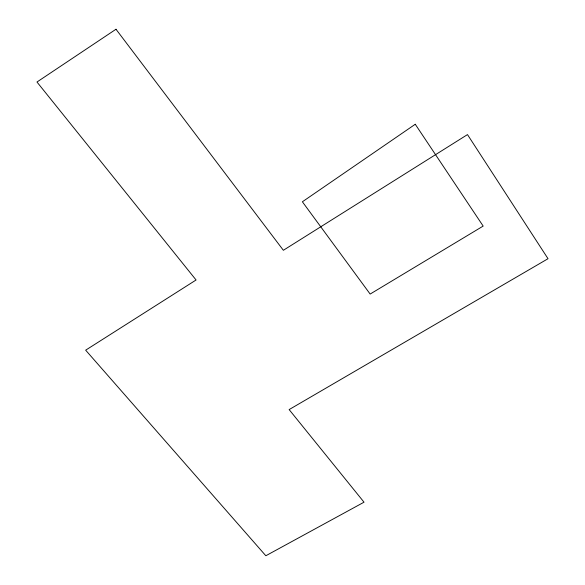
<?xml version="1.0" encoding="UTF-8"?>
<svg xmlns="http://www.w3.org/2000/svg" width="585" height="585" viewBox="0 0 585 585"><rect width="100%" height="100%" fill="white"/><g stroke="black" fill="none" stroke-linecap="round" stroke-linejoin="round"><path stroke-width="0.88" d="M415.262 124.261L302.386 201.781L370.151 294.058L483.173 226.081L415.262 124.261M115.991 29.25L36.972 82.017L196.077 279.988L85.659 350.174L265.839 555.75L364.024 502.193L289.136 409.588L548.028 258.709L467.488 134.594L283.367 250.285L115.991 29.25"/></g></svg>
